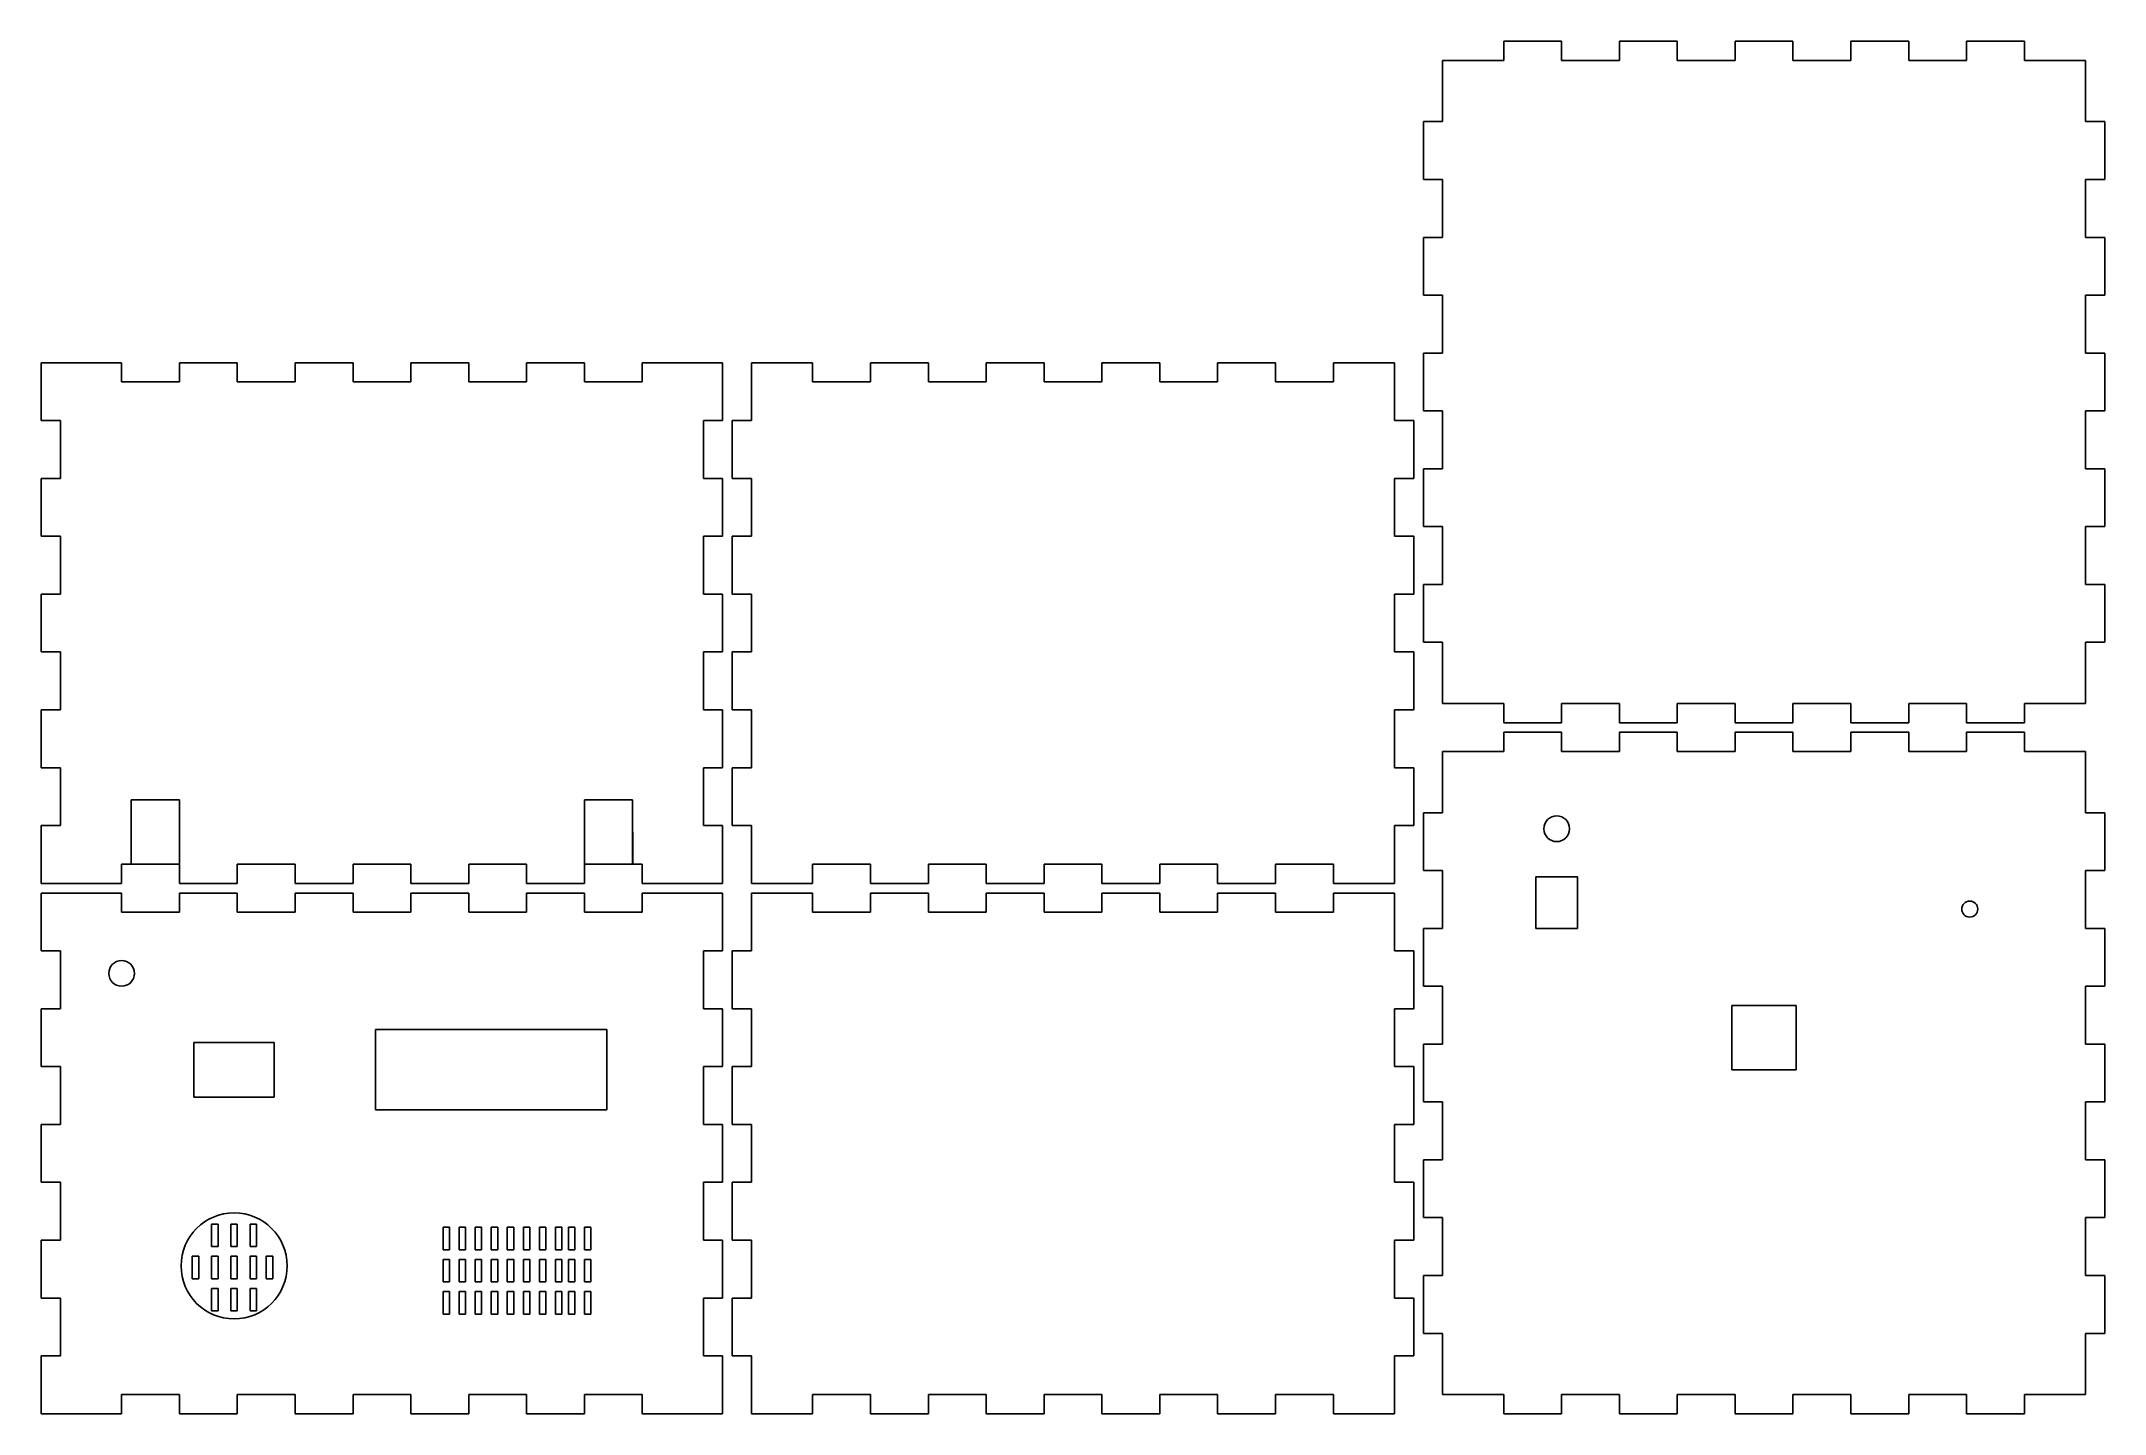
# Model space of a CAD drawing. Header units: centimetres. Extents: x 0 to 64.2, y 0.3 to 43.
import ezdxf

# ---------------------------------------------------------------- set-up
doc = ezdxf.new("R2010")
doc.units = ezdxf.units.CM
doc.header["$MEASUREMENT"] = 0
for name, color, linetype in [('box v5_back_labelLayer', 7, 'Continuous'), ('box v5_back_outsideCutPath', 7, 'Continuous'), ('box v5_bottom_outsideCutPath', 7, 'Continuous'), ('box v5_front_outsideCutPath', 7, 'Continuous'), ('box v5_left_outsideCutPath', 7, 'Continuous'), ('box v5_right_outsideCutPath', 7, 'Continuous'), ('box v5_top_labelLayer', 7, 'Continuous'), ('box v5_top_outsideCutPath', 7, 'Continuous')]:
    doc.layers.add(name, color=color, linetype=linetype)

msp = doc.modelspace()

# ---------------------------------------------------------------- linework, layer by layer
at = {"layer": 'box v5_back_labelLayer'}
for p, q in [((2.8, 17.9), (2.8, 19.4)), ((2.8, 19.4), (2.8, 17.4)), ((4.3, 19.4), (2.8, 19.4)), ((4.3, 19.4), (4.3, 17.4)), ((4.3, 17.9), (4.3, 19.4)), ((16.9, 19.4), (18.4, 19.4)), ((16.9, 17.4), (16.9, 19.4)), ((16.9, 17.9), (16.9, 19.4)), ((18.4, 17.9), (18.4, 19.4)), ((18.4, 17.4), (18.4, 19.4)), ((2.5, 17.4), (4.3, 17.4)), ((9.7, 17.4), (10.6, 17.4)), ((16.9, 17.4), (18.7, 17.4))]:
    msp.add_line(p, q, dxfattribs=at)
at = {"layer": 'box v5_back_outsideCutPath'}
for p, q in [((0, 33), (0, 31.2)), ((0.7, 33), (0, 33)), ((2.5, 33), (0.7, 33)), ((2.5, 32.4), (2.5, 33)), ((6.1, 33), (4.3, 33)), ((4.3, 33), (4.3, 32.4)), ((6.1, 32.4), (6.1, 33)), ((7.9, 33), (7.9, 32.4)), ((9.7, 33), (7.9, 33)), ((9.7, 32.4), (9.7, 33)), ((11.5, 33), (11.5, 32.4)), ((13.3, 33), (11.5, 33)), ((13.3, 32.4), (13.3, 33)), ((15.1, 33), (15.1, 32.4)), ((16.9, 33), (15.1, 33)), ((16.9, 32.4), (16.9, 33)), ((18.7, 33), (18.7, 32.4)), ((21.2, 33), (18.7, 33)), ((21.2, 31.2), (21.2, 33)), ((4.3, 32.4), (2.5, 32.4)), ((7.9, 32.4), (6.1, 32.4)), ((11.5, 32.4), (9.7, 32.4)), ((15.1, 32.4), (13.3, 32.4)), ((18.7, 32.4), (16.9, 32.4)), ((0, 31.2), (0.6, 31.2)), ((0.6, 31.2), (0.6, 29.4)), ((20.6, 31.2), (21.2, 31.2)), ((20.6, 29.4), (20.6, 31.2)), ((0.6, 29.4), (0, 29.4)), ((0, 29.4), (0, 27.6)), ((21.2, 29.4), (20.6, 29.4)), ((21.2, 27.6), (21.2, 29.4)), ((0, 27.6), (0.6, 27.6)), ((0.6, 27.6), (0.6, 25.8)), ((20.6, 25.8), (20.6, 27.6)), ((20.6, 27.6), (21.2, 27.6)), ((0.6, 25.8), (0, 25.8)), ((0, 25.8), (0, 24)), ((21.2, 25.8), (20.6, 25.8)), ((21.2, 24), (21.2, 25.8)), ((0, 24), (0.6, 24)), ((0.6, 24), (0.6, 22.2)), ((20.6, 24), (21.2, 24)), ((20.6, 22.2), (20.6, 24)), ((0.6, 22.2), (0, 22.2)), ((0, 22.2), (0, 20.4)), ((21.2, 22.2), (20.6, 22.2)), ((21.2, 20.4), (21.2, 22.2)), ((0, 20.4), (0.6, 20.4)), ((0.6, 20.4), (0.6, 18.6)), ((20.6, 20.4), (21.2, 20.4)), ((20.6, 18.6), (20.6, 20.4)), ((2.8, 19.4), (2.8, 17.4)), ((16.9, 19.4), (18.4, 19.4)), ((16.9, 17.4), (16.9, 19.4)), ((18.4, 19.4), (18.401, 17.4)), ((0.6, 18.6), (0, 18.6)), ((0, 18.6), (0, 16.8)), ((21.2, 18.6), (20.6, 18.6)), ((21.2, 16.8), (21.2, 18.6)), ((2.5, 17.4), (2.8, 17.4)), ((2.5, 16.8), (2.5, 17.4)), ((2.5, 17.4), (2.8, 17.4)), ((4.3, 17.4), (4.3, 16.8)), ((6.1, 16.8), (6.1, 17.4)), ((6.1, 17.4), (7.9, 17.4)), ((7.9, 17.4), (7.9, 16.8)), ((9.7, 16.8), (9.7, 17.4)), ((9.7, 17.4), (11.5, 17.4)), ((11.5, 17.4), (11.5, 16.8)), ((13.3, 16.8), (13.3, 17.4)), ((13.3, 17.4), (15.1, 17.4)), ((15.1, 17.4), (15.1, 16.8)), ((16.9, 16.8), (16.9, 17.4)), ((18.401, 17.4), (18.7, 17.4)), ((18.7, 17.4), (18.7, 16.8)), ((0, 16.8), (2.5, 16.8)), ((4.3, 16.8), (6.1, 16.8)), ((7.9, 16.8), (9.7, 16.8)), ((11.5, 16.8), (13.3, 16.8)), ((15.1, 16.8), (16.9, 16.8)), ((18.7, 16.8), (20.5, 16.8)), ((20.5, 16.8), (21.2, 16.8))]:
    msp.add_line(p, q, dxfattribs=at)
at = {"layer": 'box v5_bottom_outsideCutPath'}
for p, q in [((43.6, 42.4), (43.6, 40.5)), ((43.7, 42.4), (43.6, 42.4)), ((45.5, 42.4), (43.7, 42.4)), ((45.5, 43), (45.5, 42.4)), ((47.3, 43), (45.5, 43)), ((47.3, 42.4), (47.3, 43)), ((49.1, 42.4), (47.3, 42.4)), ((50.9, 43), (49.1, 43)), ((49.1, 43), (49.1, 42.4)), ((50.9, 42.4), (50.9, 43)), ((52.7, 42.4), (50.9, 42.4)), ((52.7, 43), (52.7, 42.4)), ((54.5, 43), (52.7, 43)), ((54.5, 42.4), (54.5, 43)), ((56.3, 42.4), (54.5, 42.4)), ((58.1, 43), (56.3, 43)), ((56.3, 43), (56.3, 42.4)), ((58.1, 42.4), (58.1, 43)), ((59.9, 42.4), (58.1, 42.4)), ((59.9, 43), (59.9, 42.4)), ((61.7, 43), (59.9, 43)), ((61.7, 42.4), (61.7, 43)), ((63.6, 42.4), (61.7, 42.4)), ((63.6, 42.3), (63.6, 42.4)), ((63.6, 40.5), (63.6, 42.3)), ((43.6, 40.5), (43, 40.5)), ((43, 40.5), (43, 38.7)), ((64.2, 40.5), (63.6, 40.5)), ((64.2, 38.7), (64.2, 40.5)), ((43, 38.7), (43.6, 38.7)), ((43.6, 38.7), (43.6, 36.9)), ((63.6, 36.9), (63.6, 38.7)), ((63.6, 38.7), (64.2, 38.7)), ((43, 36.9), (43, 35.1)), ((43.6, 36.9), (43, 36.9)), ((64.2, 36.9), (63.6, 36.9)), ((64.2, 35.1), (64.2, 36.9)), ((43, 35.1), (43.6, 35.1)), ((43.6, 35.1), (43.6, 33.3)), ((63.6, 33.3), (63.6, 35.1)), ((63.6, 35.1), (64.2, 35.1)), ((43, 33.3), (43, 31.5)), ((43.6, 33.3), (43, 33.3)), ((64.2, 33.3), (63.6, 33.3)), ((64.2, 31.5), (64.2, 33.3)), ((43, 31.5), (43.6, 31.5)), ((43.6, 31.5), (43.6, 29.7)), ((63.6, 29.7), (63.6, 31.5)), ((63.6, 31.5), (64.2, 31.5)), ((43.6, 29.7), (43, 29.7)), ((43, 29.7), (43, 27.9)), ((64.2, 29.7), (63.6, 29.7)), ((64.2, 27.9), (64.2, 29.7)), ((43, 27.9), (43.6, 27.9)), ((43.6, 27.9), (43.6, 26.1)), ((63.6, 27.9), (64.2, 27.9)), ((63.6, 26.1), (63.6, 27.9)), ((43.6, 26.1), (43, 26.1)), ((43, 26.1), (43, 24.3)), ((64.2, 26.1), (63.6, 26.1)), ((64.2, 24.3), (64.2, 26.1)), ((43, 24.3), (43.6, 24.3)), ((43.6, 24.3), (43.6, 22.5)), ((63.6, 24.3), (64.2, 24.3)), ((63.6, 22.4), (63.6, 24.3)), ((43.6, 22.5), (43.6, 22.4)), ((43.6, 22.4), (45.5, 22.4)), ((45.5, 22.4), (45.5, 21.8)), ((47.3, 22.4), (49.1, 22.4)), ((47.3, 21.8), (47.3, 22.4)), ((49.1, 22.4), (49.1, 21.8)), ((50.9, 21.8), (50.9, 22.4)), ((50.9, 22.4), (52.7, 22.4)), ((52.7, 22.4), (52.7, 21.8)), ((54.5, 22.4), (56.3, 22.4)), ((54.5, 21.8), (54.5, 22.4)), ((56.3, 22.4), (56.3, 21.8)), ((58.1, 21.8), (58.1, 22.4)), ((58.1, 22.4), (59.9, 22.4)), ((59.9, 22.4), (59.9, 21.8)), ((61.7, 21.8), (61.7, 22.4)), ((61.7, 22.4), (63.5, 22.4)), ((63.5, 22.4), (63.6, 22.4)), ((45.5, 21.8), (47.3, 21.8)), ((49.1, 21.8), (50.9, 21.8)), ((52.7, 21.8), (54.5, 21.8)), ((56.3, 21.8), (58.1, 21.8)), ((59.9, 21.8), (61.7, 21.8))]:
    msp.add_line(p, q, dxfattribs=at)
at = {"layer": 'box v5_front_outsideCutPath'}
for p, q in [((0, 16.5), (0, 14.7)), ((0.7, 16.5), (0, 16.5)), ((2.5, 16.5), (0.7, 16.5)), ((2.5, 15.9), (2.5, 16.5)), ((6.1, 16.5), (4.3, 16.5)), ((4.3, 16.5), (4.3, 15.9)), ((6.1, 15.9), (6.1, 16.5)), ((7.9, 16.5), (7.9, 15.9)), ((9.7, 16.5), (7.9, 16.5)), ((9.7, 15.9), (9.7, 16.5)), ((11.5, 16.5), (11.5, 15.9)), ((13.3, 16.5), (11.5, 16.5)), ((13.3, 15.9), (13.3, 16.5)), ((16.9, 16.5), (15.1, 16.5)), ((15.1, 16.5), (15.1, 15.9)), ((16.9, 15.9), (16.9, 16.5)), ((21.2, 16.5), (18.7, 16.5)), ((18.7, 16.5), (18.7, 15.9)), ((21.2, 14.7), (21.2, 16.5)), ((4.3, 15.9), (2.5, 15.9)), ((7.9, 15.9), (6.1, 15.9)), ((11.5, 15.9), (9.7, 15.9)), ((15.1, 15.9), (13.3, 15.9)), ((18.7, 15.9), (16.9, 15.9)), ((0, 14.7), (0.6, 14.7)), ((0.6, 14.7), (0.6, 12.9)), ((20.6, 14.7), (21.2, 14.7)), ((20.6, 12.9), (20.6, 14.7)), ((0.6, 12.9), (0, 12.9)), ((0, 12.9), (0, 11.1)), ((21.2, 12.9), (20.6, 12.9)), ((21.2, 11.1), (21.2, 12.9)), ((17.6, 12.25), (10.4, 12.25)), ((10.4, 12.25), (10.4, 9.75)), ((17.6, 9.75), (17.6, 12.25)), ((4.75, 10.15), (4.75, 11.85)), ((4.75, 11.85), (7.25, 11.85)), ((7.25, 11.85), (7.25, 10.15)), ((0, 11.1), (0.6, 11.1)), ((0.6, 11.1), (0.6, 9.3)), ((20.6, 11.1), (21.2, 11.1)), ((20.6, 9.3), (20.6, 11.1)), ((7.25, 10.15), (4.75, 10.15)), ((10.4, 9.75), (17.6, 9.75)), ((0, 9.3), (0, 7.5)), ((0.6, 9.3), (0, 9.3)), ((21.2, 9.3), (20.6, 9.3)), ((21.2, 7.5), (21.2, 9.3)), ((0, 7.5), (0.6, 7.5)), ((0.6, 7.5), (0.6, 5.7)), ((20.6, 7.5), (21.2, 7.5)), ((20.6, 5.7), (20.6, 7.5)), ((5.3, 6.2), (5.5, 6.2)), ((5.3, 5.5), (5.3, 6.2)), ((5.5, 6.2), (5.5, 5.5)), ((5.9, 6.2), (6.1, 6.2)), ((5.9, 5.5), (5.9, 6.2)), ((6.1, 6.2), (6.1, 5.5)), ((6.5, 6.2), (6.7, 6.2)), ((6.5, 5.5), (6.5, 6.2)), ((6.7, 6.2), (6.7, 5.5)), ((12.5, 6.1), (12.7, 6.1)), ((12.5, 5.4), (12.5, 6.1)), ((12.7, 6.1), (12.7, 5.4)), ((13, 5.4), (13, 6.1)), ((13, 6.1), (13.2, 6.1)), ((13.2, 6.1), (13.2, 5.4)), ((13.5, 5.4), (13.5, 6.1)), ((13.5, 6.1), (13.7, 6.1)), ((13.7, 6.1), (13.7, 5.4)), ((14, 6.1), (14.2, 6.1)), ((14, 5.4), (14, 6.1)), ((14.2, 6.1), (14.2, 5.4)), ((14.5, 6.1), (14.7, 6.1)), ((14.5, 5.4), (14.5, 6.1)), ((14.7, 6.1), (14.7, 5.4)), ((15, 5.4), (15, 6.1)), ((15, 6.1), (15.2, 6.1)), ((15.2, 6.1), (15.2, 5.4)), ((15.5, 6.1), (15.7, 6.1)), ((15.5, 5.4), (15.5, 6.1)), ((15.7, 6.1), (15.7, 5.4)), ((16, 6.1), (16.2, 6.1)), ((16, 5.4), (16, 6.1)), ((16.2, 6.1), (16.2, 5.4)), ((16.4, 6.1), (16.6, 6.1)), ((16.4, 5.4), (16.4, 6.1)), ((16.6, 6.1), (16.6, 5.4)), ((16.9, 6.1), (17.1, 6.1)), ((16.9, 5.4), (16.9, 6.1)), ((17.1, 6.1), (17.1, 5.4)), ((0, 5.7), (0, 3.9)), ((0.6, 5.7), (0, 5.7)), ((4.7, 5.2), (4.9, 5.2)), ((4.7, 4.5), (4.7, 5.2)), ((4.9, 5.2), (4.9, 4.5)), ((5.5, 5.5), (5.3, 5.5)), ((5.3, 5.2), (5.5, 5.2)), ((5.3, 4.5), (5.3, 5.2)), ((5.5, 5.2), (5.5, 4.5)), ((6.1, 5.5), (5.9, 5.5)), ((5.9, 4.5), (5.9, 5.2)), ((5.9, 5.2), (6.1, 5.2)), ((6.1, 5.2), (6.1, 4.5)), ((6.7, 5.5), (6.5, 5.5)), ((6.5, 5.2), (6.7, 5.2)), ((6.5, 4.5), (6.5, 5.2)), ((6.7, 5.2), (6.7, 4.5)), ((7, 5.2), (7.2, 5.2)), ((7, 4.5), (7, 5.2)), ((7.2, 5.2), (7.2, 4.5)), ((12.7, 5.4), (12.5, 5.4)), ((13.2, 5.4), (13, 5.4)), ((13.7, 5.4), (13.5, 5.4)), ((14.2, 5.4), (14, 5.4)), ((14.7, 5.4), (14.5, 5.4)), ((15.2, 5.4), (15, 5.4)), ((15.7, 5.4), (15.5, 5.4)), ((16.2, 5.4), (16, 5.4)), ((16.6, 5.4), (16.4, 5.4)), ((17.1, 5.4), (16.9, 5.4)), ((21.2, 5.7), (20.6, 5.7)), ((21.2, 3.9), (21.2, 5.7)), ((4.9, 4.5), (4.7, 4.5)), ((5.5, 4.5), (5.3, 4.5)), ((6.1, 4.5), (5.9, 4.5)), ((6.7, 4.5), (6.5, 4.5)), ((7.2, 4.5), (7, 4.5)), ((12.5, 5.1), (12.7, 5.1)), ((12.5, 4.4), (12.5, 5.1)), ((12.7, 5.1), (12.7, 4.4)), ((13, 4.4), (13, 5.1)), ((13, 5.1), (13.2, 5.1)), ((13.2, 5.1), (13.2, 4.4)), ((13.5, 5.1), (13.7, 5.1)), ((13.5, 4.4), (13.5, 5.1)), ((13.7, 5.1), (13.7, 4.4)), ((14, 4.4), (14, 5.1)), ((14, 5.1), (14.2, 5.1)), ((14.2, 5.1), (14.2, 4.4)), ((14.5, 4.4), (14.5, 5.1)), ((14.5, 5.1), (14.7, 5.1)), ((14.7, 5.1), (14.7, 4.4)), ((15, 5.1), (15.2, 5.1)), ((15, 4.4), (15, 5.1)), ((15.2, 5.1), (15.2, 4.4)), ((15.5, 4.4), (15.5, 5.1)), ((15.5, 5.1), (15.7, 5.1)), ((15.7, 5.1), (15.7, 4.4)), ((16, 4.4), (16, 5.1)), ((16, 5.1), (16.2, 5.1)), ((16.2, 5.1), (16.2, 4.4)), ((16.4, 5.1), (16.6, 5.1)), ((16.4, 4.4), (16.4, 5.1)), ((16.6, 5.1), (16.6, 4.4)), ((16.9, 5.1), (17.1, 5.1)), ((16.9, 4.4), (16.9, 5.1)), ((17.1, 5.1), (17.1, 4.4)), ((0, 3.9), (0.6, 3.9)), ((0.6, 3.9), (0.6, 2.1)), ((5.3, 4.2), (5.5, 4.2)), ((5.3, 3.5), (5.3, 4.2)), ((5.5, 4.2), (5.5, 3.5)), ((5.9, 4.2), (6.1, 4.2)), ((5.9, 3.5), (5.9, 4.2)), ((6.1, 4.2), (6.1, 3.5)), ((6.5, 3.5), (6.5, 4.2)), ((6.5, 4.2), (6.7, 4.2)), ((6.7, 4.2), (6.7, 3.5)), ((12.7, 4.4), (12.5, 4.4)), ((12.5, 3.4), (12.5, 4.1)), ((12.5, 4.1), (12.7, 4.1)), ((12.7, 4.1), (12.7, 3.4)), ((13.2, 4.4), (13, 4.4)), ((13, 3.4), (13, 4.1)), ((13, 4.1), (13.2, 4.1)), ((13.2, 4.1), (13.2, 3.4)), ((13.7, 4.4), (13.5, 4.4)), ((13.5, 3.4), (13.5, 4.1)), ((13.5, 4.1), (13.7, 4.1)), ((13.7, 4.1), (13.7, 3.4)), ((14.2, 4.4), (14, 4.4)), ((14, 3.4), (14, 4.1)), ((14, 4.1), (14.2, 4.1)), ((14.2, 4.1), (14.2, 3.4)), ((14.7, 4.4), (14.5, 4.4)), ((14.5, 4.1), (14.7, 4.1)), ((14.5, 3.4), (14.5, 4.1)), ((14.7, 4.1), (14.7, 3.4)), ((15.2, 4.4), (15, 4.4)), ((15, 4.1), (15.2, 4.1)), ((15, 3.4), (15, 4.1)), ((15.2, 4.1), (15.2, 3.4)), ((15.7, 4.4), (15.5, 4.4)), ((15.5, 3.4), (15.5, 4.1)), ((15.5, 4.1), (15.7, 4.1)), ((15.7, 4.1), (15.7, 3.4)), ((16.2, 4.4), (16, 4.4)), ((16, 4.1), (16.2, 4.1)), ((16, 3.4), (16, 4.1)), ((16.2, 4.1), (16.2, 3.4)), ((16.6, 4.4), (16.4, 4.4)), ((16.4, 3.4), (16.4, 4.1)), ((16.4, 4.1), (16.6, 4.1)), ((16.6, 4.1), (16.6, 3.4)), ((17.1, 4.4), (16.9, 4.4)), ((16.9, 4.1), (17.1, 4.1)), ((16.9, 3.4), (16.9, 4.1)), ((17.1, 4.1), (17.1, 3.4)), ((20.6, 2.1), (20.6, 3.9)), ((20.6, 3.9), (21.2, 3.9)), ((5.5, 3.5), (5.3, 3.5)), ((6.1, 3.5), (5.9, 3.5)), ((6.7, 3.5), (6.5, 3.5)), ((12.7, 3.4), (12.5, 3.4)), ((13.2, 3.4), (13, 3.4)), ((13.7, 3.4), (13.5, 3.4)), ((14.2, 3.4), (14, 3.4)), ((14.7, 3.4), (14.5, 3.4)), ((15.2, 3.4), (15, 3.4)), ((15.7, 3.4), (15.5, 3.4)), ((16.2, 3.4), (16, 3.4)), ((16.6, 3.4), (16.4, 3.4)), ((17.1, 3.4), (16.9, 3.4)), ((0.6, 2.1), (0, 2.1)), ((0, 2.1), (0, 0.3)), ((21.2, 2.1), (20.6, 2.1)), ((21.2, 0.3), (21.2, 2.1)), ((2.5, 0.3), (2.5, 0.9)), ((2.5, 0.9), (4.3, 0.9)), ((4.3, 0.9), (4.3, 0.3)), ((6.1, 0.3), (6.1, 0.9)), ((6.1, 0.9), (7.9, 0.9)), ((7.9, 0.9), (7.9, 0.3)), ((9.7, 0.3), (9.7, 0.9)), ((9.7, 0.9), (11.5, 0.9)), ((11.5, 0.9), (11.5, 0.3)), ((13.3, 0.3), (13.3, 0.9)), ((13.3, 0.9), (15.1, 0.9)), ((15.1, 0.9), (15.1, 0.3)), ((16.9, 0.9), (18.7, 0.9)), ((16.9, 0.3), (16.9, 0.9)), ((18.7, 0.9), (18.7, 0.3)), ((0, 0.3), (2.5, 0.3)), ((4.3, 0.3), (6.1, 0.3)), ((7.9, 0.3), (9.7, 0.3)), ((11.5, 0.3), (13.3, 0.3)), ((15.1, 0.3), (16.9, 0.3)), ((18.7, 0.3), (20.5, 0.3)), ((20.5, 0.3), (21.2, 0.3))]:
    msp.add_line(p, q, dxfattribs=at)
for centre, radius in [((2.5, 14), 0.4), ((6, 4.9), 1.65)]:
    msp.add_circle(centre, radius, dxfattribs=at)
at = {"layer": 'box v5_left_outsideCutPath'}
for p, q in [((22.1, 16.5), (22.1, 14.7)), ((22.2, 16.5), (22.1, 16.5)), ((24, 16.5), (22.2, 16.5)), ((24, 15.9), (24, 16.5)), ((27.6, 16.5), (25.8, 16.5)), ((25.8, 16.5), (25.8, 15.9)), ((27.6, 15.9), (27.6, 16.5)), ((29.4, 16.5), (29.4, 15.9)), ((31.2, 16.5), (29.4, 16.5)), ((31.2, 15.9), (31.2, 16.5)), ((33, 16.5), (33, 15.9)), ((34.8, 16.5), (33, 16.5)), ((34.8, 15.9), (34.8, 16.5)), ((38.4, 16.5), (36.6, 16.5)), ((36.6, 16.5), (36.6, 15.9)), ((38.4, 15.9), (38.4, 16.5)), ((42.1, 16.5), (40.2, 16.5)), ((40.2, 16.5), (40.2, 15.9)), ((42.1, 14.7), (42.1, 16.5)), ((25.8, 15.9), (24, 15.9)), ((29.4, 15.9), (27.6, 15.9)), ((33, 15.9), (31.2, 15.9)), ((36.6, 15.9), (34.8, 15.9)), ((40.2, 15.9), (38.4, 15.9)), ((22.1, 14.7), (21.5, 14.7)), ((21.5, 14.7), (21.5, 12.9)), ((42.7, 14.7), (42.1, 14.7)), ((42.7, 12.9), (42.7, 14.7)), ((21.5, 12.9), (22.1, 12.9)), ((22.1, 12.9), (22.1, 11.1)), ((42.1, 12.9), (42.7, 12.9)), ((42.1, 11.1), (42.1, 12.9)), ((21.5, 11.1), (21.5, 9.3)), ((22.1, 11.1), (21.5, 11.1)), ((42.7, 11.1), (42.1, 11.1)), ((42.7, 9.3), (42.7, 11.1)), ((21.5, 9.3), (22.1, 9.3)), ((22.1, 9.3), (22.1, 7.5)), ((42.1, 7.5), (42.1, 9.3)), ((42.1, 9.3), (42.7, 9.3)), ((21.5, 7.5), (21.5, 5.7)), ((22.1, 7.5), (21.5, 7.5)), ((42.7, 7.5), (42.1, 7.5)), ((42.7, 5.7), (42.7, 7.5)), ((21.5, 5.7), (22.1, 5.7)), ((22.1, 5.7), (22.1, 3.9)), ((42.1, 3.9), (42.1, 5.7)), ((42.1, 5.7), (42.7, 5.7)), ((22.1, 3.9), (21.5, 3.9)), ((21.5, 3.9), (21.5, 2.1)), ((42.7, 3.9), (42.1, 3.9)), ((42.7, 2.1), (42.7, 3.9)), ((21.5, 2.1), (22.1, 2.1)), ((22.1, 2.1), (22.1, 0.3)), ((42.1, 2.1), (42.7, 2.1)), ((42.1, 0.3), (42.1, 2.1)), ((24, 0.3), (24, 0.9)), ((24, 0.9), (25.8, 0.9)), ((25.8, 0.9), (25.8, 0.3)), ((27.6, 0.3), (27.6, 0.9)), ((27.6, 0.9), (29.4, 0.9)), ((29.4, 0.9), (29.4, 0.3)), ((31.2, 0.9), (33, 0.9)), ((31.2, 0.3), (31.2, 0.9)), ((33, 0.9), (33, 0.3)), ((34.8, 0.3), (34.8, 0.9)), ((34.8, 0.9), (36.6, 0.9)), ((36.6, 0.9), (36.6, 0.3)), ((38.4, 0.3), (38.4, 0.9)), ((38.4, 0.9), (40.2, 0.9)), ((40.2, 0.9), (40.2, 0.3)), ((22.1, 0.3), (24, 0.3)), ((25.8, 0.3), (27.6, 0.3)), ((29.4, 0.3), (31.2, 0.3)), ((33, 0.3), (34.8, 0.3)), ((36.6, 0.3), (38.4, 0.3)), ((40.2, 0.3), (42, 0.3)), ((42, 0.3), (42.1, 0.3))]:
    msp.add_line(p, q, dxfattribs=at)
at = {"layer": 'box v5_right_outsideCutPath'}
for p, q in [((22.1, 33), (22.1, 31.2)), ((22.2, 33), (22.1, 33)), ((24, 33), (22.2, 33)), ((24, 32.4), (24, 33)), ((25.8, 33), (25.8, 32.4)), ((27.6, 33), (25.8, 33)), ((27.6, 32.4), (27.6, 33)), ((29.4, 33), (29.4, 32.4)), ((31.2, 33), (29.4, 33)), ((31.2, 32.4), (31.2, 33)), ((34.8, 33), (33, 33)), ((33, 33), (33, 32.4)), ((34.8, 32.4), (34.8, 33)), ((38.4, 33), (36.6, 33)), ((36.6, 33), (36.6, 32.4)), ((38.4, 32.4), (38.4, 33)), ((40.2, 33), (40.2, 32.4)), ((42.1, 33), (40.2, 33)), ((42.1, 31.2), (42.1, 33)), ((25.8, 32.4), (24, 32.4)), ((29.4, 32.4), (27.6, 32.4)), ((33, 32.4), (31.2, 32.4)), ((36.6, 32.4), (34.8, 32.4)), ((40.2, 32.4), (38.4, 32.4)), ((22.1, 31.2), (21.5, 31.2)), ((21.5, 31.2), (21.5, 29.4)), ((42.7, 31.2), (42.1, 31.2)), ((42.7, 29.4), (42.7, 31.2)), ((21.5, 29.4), (22.1, 29.4)), ((22.1, 29.4), (22.1, 27.6)), ((42.1, 27.6), (42.1, 29.4)), ((42.1, 29.4), (42.7, 29.4)), ((21.5, 27.6), (21.5, 25.8)), ((22.1, 27.6), (21.5, 27.6)), ((42.7, 27.6), (42.1, 27.6)), ((42.7, 25.8), (42.7, 27.6)), ((21.5, 25.8), (22.1, 25.8)), ((22.1, 25.8), (22.1, 24)), ((42.1, 24), (42.1, 25.8)), ((42.1, 25.8), (42.7, 25.8)), ((22.1, 24), (21.5, 24)), ((21.5, 24), (21.5, 22.2)), ((42.7, 24), (42.1, 24)), ((42.7, 22.2), (42.7, 24)), ((21.5, 22.2), (22.1, 22.2)), ((22.1, 22.2), (22.1, 20.4)), ((42.1, 20.4), (42.1, 22.2)), ((42.1, 22.2), (42.7, 22.2)), ((21.5, 20.4), (21.5, 18.6)), ((22.1, 20.4), (21.5, 20.4)), ((42.7, 20.4), (42.1, 20.4)), ((42.7, 18.6), (42.7, 20.4)), ((21.5, 18.6), (22.1, 18.6)), ((22.1, 18.6), (22.1, 16.8)), ((42.1, 16.8), (42.1, 18.6)), ((42.1, 18.6), (42.7, 18.6)), ((24, 17.4), (25.8, 17.4)), ((24, 16.8), (24, 17.4)), ((25.8, 17.4), (25.8, 16.8)), ((27.6, 17.4), (29.4, 17.4)), ((27.6, 16.8), (27.6, 17.4)), ((29.4, 17.4), (29.4, 16.8)), ((31.2, 16.8), (31.2, 17.4)), ((31.2, 17.4), (33, 17.4)), ((33, 17.4), (33, 16.8)), ((34.8, 17.4), (36.6, 17.4)), ((34.8, 16.8), (34.8, 17.4)), ((36.6, 17.4), (36.6, 16.8)), ((38.4, 17.4), (40.2, 17.4)), ((38.4, 16.8), (38.4, 17.4)), ((40.2, 17.4), (40.2, 16.8)), ((22.1, 16.8), (24, 16.8)), ((25.8, 16.8), (27.6, 16.8)), ((29.4, 16.8), (31.2, 16.8)), ((33, 16.8), (34.8, 16.8)), ((36.6, 16.8), (38.4, 16.8)), ((40.2, 16.8), (42, 16.8)), ((42, 16.8), (42.1, 16.8))]:
    msp.add_line(p, q, dxfattribs=at)
at = {"layer": 'box v5_top_labelLayer'}
for p, q in [((46.5, 15.4), (46.5, 17)), ((46.5, 17), (47.8, 17)), ((47.8, 17), (47.8, 15.4)), ((47.8, 15.4), (46.5, 15.4)), ((52.6, 13), (52.6, 11)), ((54.6, 13), (52.6, 13)), ((54.6, 11), (54.6, 13)), ((52.6, 11), (54.6, 11)), ((52.7, 0.3), (53.6, 0.3))]:
    msp.add_line(p, q, dxfattribs=at)
msp.add_circle((60, 16), 0.25, dxfattribs=at)
at = {"layer": 'box v5_top_outsideCutPath'}
for p, q in [((47.3, 21.5), (45.5, 21.5)), ((45.5, 21.5), (45.5, 20.9)), ((47.3, 20.9), (47.3, 21.5)), ((49.1, 21.5), (49.1, 20.9)), ((50.9, 21.5), (49.1, 21.5)), ((50.9, 20.9), (50.9, 21.5)), ((54.5, 21.5), (52.7, 21.5)), ((52.7, 21.5), (52.7, 20.9)), ((54.5, 20.9), (54.5, 21.5)), ((58.1, 21.5), (56.3, 21.5)), ((56.3, 21.5), (56.3, 20.9)), ((58.1, 20.9), (58.1, 21.5)), ((61.7, 21.5), (59.9, 21.5)), ((59.9, 21.5), (59.9, 20.9)), ((61.7, 20.9), (61.7, 21.5)), ((43.6, 20.9), (43.6, 19)), ((43.7, 20.9), (43.6, 20.9)), ((45.5, 20.9), (43.7, 20.9)), ((49.1, 20.9), (47.3, 20.9)), ((52.7, 20.9), (50.9, 20.9)), ((56.3, 20.9), (54.5, 20.9)), ((59.9, 20.9), (58.1, 20.9)), ((63.6, 20.9), (61.7, 20.9)), ((63.6, 20.8), (63.6, 20.9)), ((63.6, 19), (63.6, 20.8)), ((43, 19), (43, 17.2)), ((43.6, 19), (43, 19)), ((64.2, 19), (63.6, 19)), ((64.2, 17.2), (64.2, 19)), ((43, 17.2), (43.6, 17.2)), ((43.6, 17.2), (43.6, 15.4)), ((46.5, 17), (46.5, 15.4)), ((47.8, 17), (46.5, 17)), ((47.8, 15.4), (47.8, 17)), ((63.6, 17.2), (64.2, 17.2)), ((63.6, 15.4), (63.6, 17.2)), ((43.6, 15.4), (43, 15.4)), ((43, 15.4), (43, 13.6)), ((46.5, 15.4), (47.8, 15.4)), ((64.2, 15.4), (63.6, 15.4)), ((64.2, 13.6), (64.2, 15.4)), ((43, 13.6), (43.6, 13.6)), ((43.6, 13.6), (43.6, 11.8)), ((63.6, 13.6), (64.2, 13.6)), ((63.6, 11.8), (63.6, 13.6)), ((52.6, 13), (52.6, 11)), ((54.6, 13), (52.6, 13)), ((54.6, 11), (54.6, 13)), ((43, 11.8), (43, 10)), ((43.6, 11.8), (43, 11.8)), ((64.2, 11.8), (63.6, 11.8)), ((64.2, 10), (64.2, 11.8)), ((52.6, 11), (54.6, 11)), ((43, 10), (43.6, 10)), ((43.6, 10), (43.6, 8.2)), ((63.6, 10), (64.2, 10)), ((63.6, 8.2), (63.6, 10)), ((43.6, 8.2), (43, 8.2)), ((43, 8.2), (43, 6.4)), ((64.2, 8.2), (63.6, 8.2)), ((64.2, 6.4), (64.2, 8.2)), ((43, 6.4), (43.6, 6.4)), ((43.6, 6.4), (43.6, 4.6)), ((63.6, 6.4), (64.2, 6.4)), ((63.6, 4.6), (63.6, 6.4)), ((43.6, 4.6), (43, 4.6)), ((43, 4.6), (43, 2.8)), ((64.2, 4.6), (63.6, 4.6)), ((64.2, 2.8), (64.2, 4.6)), ((43, 2.8), (43.6, 2.8)), ((43.6, 2.8), (43.6, 1)), ((63.6, 2.8), (64.2, 2.8)), ((63.6, 0.9), (63.6, 2.8)), ((43.6, 1), (43.6, 0.9)), ((43.6, 0.9), (45.5, 0.9)), ((45.5, 0.9), (45.5, 0.3)), ((47.3, 0.9), (49.1, 0.9)), ((47.3, 0.3), (47.3, 0.9)), ((49.1, 0.9), (49.1, 0.3)), ((50.9, 0.9), (52.7, 0.9)), ((50.9, 0.3), (50.9, 0.9)), ((52.7, 0.9), (52.7, 0.3)), ((54.5, 0.9), (56.3, 0.9)), ((54.5, 0.3), (54.5, 0.9)), ((56.3, 0.9), (56.3, 0.3)), ((58.1, 0.3), (58.1, 0.9)), ((58.1, 0.9), (59.9, 0.9)), ((59.9, 0.9), (59.9, 0.3)), ((61.7, 0.9), (63.5, 0.9)), ((61.7, 0.3), (61.7, 0.9)), ((63.5, 0.9), (63.6, 0.9)), ((45.5, 0.3), (47.3, 0.3)), ((49.1, 0.3), (50.9, 0.3)), ((52.7, 0.3), (54.5, 0.3)), ((56.3, 0.3), (58.1, 0.3)), ((59.9, 0.3), (61.7, 0.3))]:
    msp.add_line(p, q, dxfattribs=at)
for centre, radius in [((47.15, 18.5), 0.4), ((60, 16), 0.25)]:
    msp.add_circle(centre, radius, dxfattribs=at)

doc.saveas('drawing.dxf')
